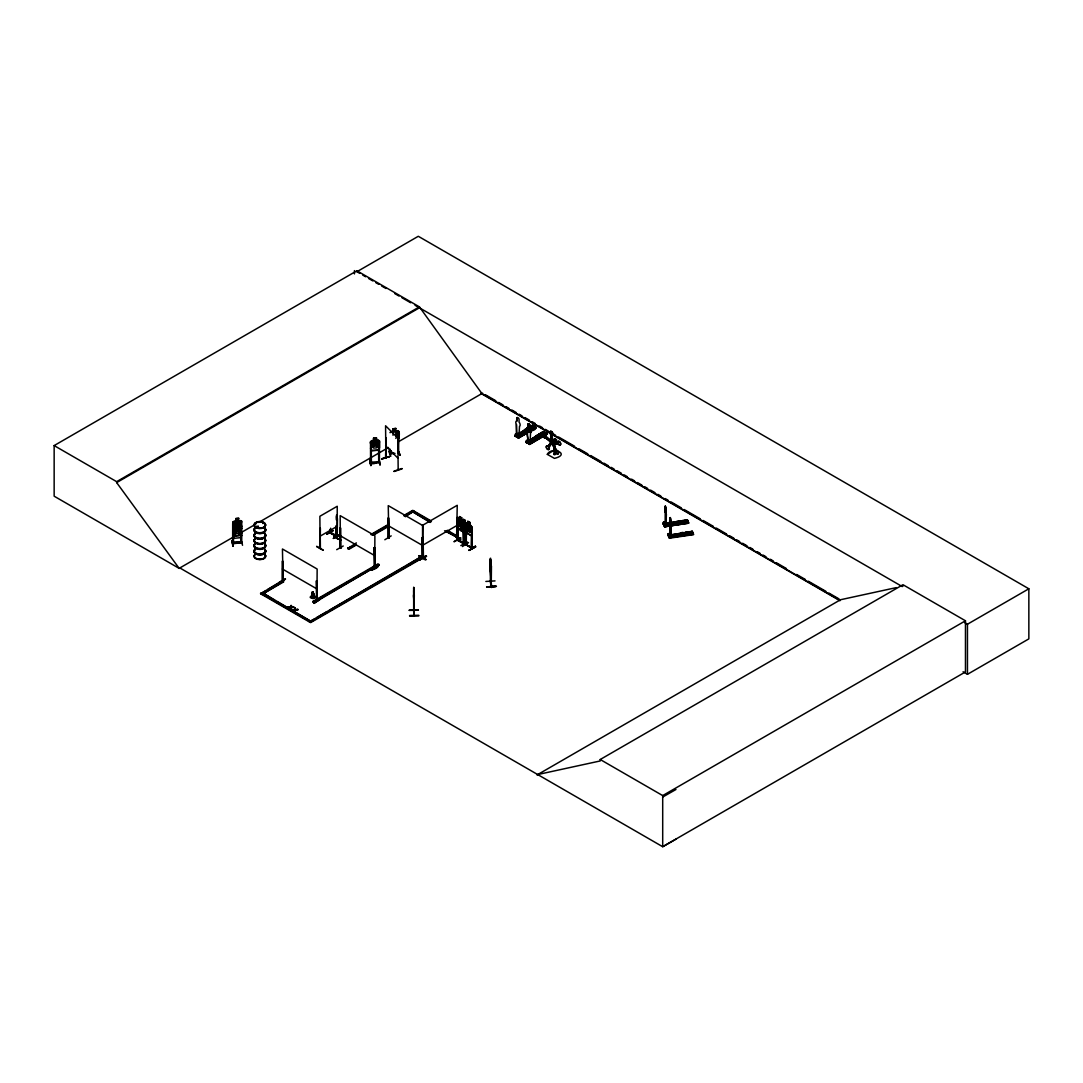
<?xml version="1.0" encoding="UTF-8"?>
<svg xmlns="http://www.w3.org/2000/svg" width="1083" height="1083" viewBox="0 0 1083 1083"><rect width="100%" height="100%" fill="white"/><g stroke="black" fill="none" stroke-linecap="round" stroke-linejoin="round"><path stroke-width="1.5" d="M413.733 599.292L413.841 597.924M413.72 597.22L413.977 602.689L414.004 600.767M490.68 570.051L490.937 568.778M665.991 508.117L665.815 524.795L664.299 522.602M666.383 514.195L666.004 524.768L665.3 522.561M670.973 526.704L670.878 519.935L670.688 536.261L669.538 522.263L670.12 517.918M413.76 590.249L413.977 598.885L413.76 590.452M413.841 593.322L413.774 587.392L413.72 588.935M669.186 534.068L669.402 538.21L693.54 534.636L693.215 533.635L669.077 537.222L693.161 533.811M664.258 523.157L663.771 522.615L665.341 522.656M663.378 523.617L664.339 525.796L664.055 522.534L664.028 525.106L666.884 524.592L666.884 525.891L665.734 522.02L663.283 522.385L663.581 524.686L686.108 521.343M664.948 512.245L665.422 506.086L666.167 513.518M665.165 522.399L665.233 506.127M668.983 534.677C667.764 534.027 670.688 534.704 670.066 533.905M668.658 534.068L668.698 534.109M669.93 520.95L670.309 517.552L670.77 518.798M669.836 521.207L670.215 534.352M518.933 435.813L519.515 426.336A3.073 1.787 59.5 0 0 519.068 422.14L519.068 419.446A1.53 0.893 59.5 0 0 517.836 417.645A1.53 0.893 59.5 0 0 516.74 418.282L516.74 420.989L516.74 418.282M530.548 432.713L530.413 432.78A3.073 1.787 59.5 0 0 529.953 428.584L530.088 428.516A3.073 1.787 59.5 0 1 530.548 432.713L530.088 442.108M490.653 559.843L490.626 558.246C488.135 557.068 493.686 603.976 490.68 581.395M490.965 573.543L490.91 562.456L491.086 563.634M491.086 563.58L491.222 586.593L491.438 566.003M395.809 431.941L393.034 432.225M397.813 430.75C400.399 431.643 399.234 438.101 397.772 440.551M312.202 597.911C309.454 583.047 319.038 600.889 311.552 597.599L312.635 592.333M527.191 440.808L527.854 441.35L528.748 440.185M515.711 436.287L515.061 434.445L516.821 433.403L517.363 436.611L517.728 433.823L516.537 434.852M517.133 434.811L516.672 434.242M516.198 433.945L517.891 434.256M527.191 440.713C530.25 442.622 525.661 434.716 527.448 430.953A3.073 1.787 59.5 0 1 527.895 427.271L527.895 424.563A1.53 0.893 59.5 0 1 528.991 423.94A1.53 0.893 59.5 0 1 530.088 425.809L529.953 428.584M528.098 439.901L526.338 441.999L529.113 443.57L530.887 441.471L531.144 442.92C525.485 440.659 528.937 440.145 527.976 441.241M664.069 522.602L664.15 522.629M381.69 459.151L389.65 456.444L381.717 458.826M316.669 546.644L323.208 550.042M316.696 546.279L323.194 550.354M413.679 610.311L413.963 610.433M414.004 615.699L413.638 610.446M413.652 590.465L414.017 615.753L414.288 595.176M414.41 615.686L413.652 610.501M490.261 581.422L491.208 586.539M311.403 596.665L312.743 592.198L311.254 597.139M536.978 436.381L538.86 436.815M538.955 436.882L538.468 436.016L537.073 436.449M311.552 597.599L313.149 592.306M256.685 526.487L255.94 527.028A5.74 3.317 0 0 1 258.39 526.243M256.238 527.286L257.24 527.367M257.605 527.286L256.603 526.541M257.686 527.164L256.969 526.487M263.128 523.495L262.885 523.536M263.304 522.913L262.817 523.184M677.051 522.236L677.308 523.021M679.027 522.764L678.554 521.884M551.166 442.568L551.613 441.404L545.791 436.246A2.044 1.191 59.5 0 0 543.747 434.053A2.044 1.191 59.5 0 0 543.206 436.232A2.044 1.191 59.5 0 0 545.439 437.667L551.355 442.473L545.385 437.667M490.653 561.021L490.328 559.545L490.396 581.896M517.823 434.364L517.024 434.121M418.959 555.985C421.937 553.657 432.875 565.827 418.986 555.917M419.256 555.741L425.863 559.505M516.902 434.649L517.444 433.836L517.43 434.54M528.166 440.524L528.328 440.321M468.817 527.313L470.712 526.23L469.359 528.287L470.794 531.943L468.925 528.572L467.382 530.156M472.039 533.594L471.308 535.733L466.326 532.809M468.668 527.286L467.125 524.186L468.465 527.773L467.098 529.682M397.718 440.524L398.774 437.952M237.163 524.186L239.749 521.478L237.867 524.497L239.844 527.218L237.272 525.065L234.686 527.719L236.636 524.592L234.781 521.965L237.218 523.982M241.644 532.755L240.67 535.3L233.82 535.95M232.859 533.743L233.766 536.099L240.751 535.368L241.766 532.809M240.697 537.574L241.766 535.029L240.764 537.642L233.793 538.373L232.859 535.95M233.806 531.103L232.804 528.775L233.738 531.184L240.724 530.508L241.753 527.949M290.325 609.404L290.989 607.36L293.764 607.008L290.989 607.78L291.097 605.465L289.811 609.106L290.339 607.414L287.618 607.428L290.339 607.82M294.549 611.841L295.307 607.901L294.549 611.841L295.307 609.458L297.987 609.445L295.212 610.216M370.521 441.688L371.455 450.677L378.495 450.23L379.524 447.712L379.51 441.025L378.454 440.226L371.469 440.686L370.521 441.688L370.562 463.213C373.703 465.609 381.324 459.734 378.698 462.685L378.549 442.419L379.416 442.541L378.549 442.419M291.097 605.465L290.434 607.482L287.618 607.847M294.034 611.543L295.307 607.901M291.611 605.763L291.083 607.428L293.764 607.428M386.062 438.046L385.548 457.947M397.786 452.816L398.666 452.87L398.598 432.659L397.786 432.78L398.178 470.157L397.61 469.494M393.522 452.897L390.029 453.411C390.814 455.577 388.526 451.381 393.603 453.087M326.849 534.244L333.361 530.48L326.809 534.244M285.425 579.229L278.683 582.871M336.705 549.677L343.23 545.994M391.207 535.868L384.831 539.754M460.627 537.709L454.21 541.473M468.546 542.678L462.4 546.536M388.621 451.097L390.855 456.227M232.886 546.265L231.843 540.579L233.265 546.198M669.984 533.933L670.878 536.234L670.851 526.961M369.75 460.37L370.833 465.297M369.763 460.058L370.86 465.717L369.831 460.018M283.029 561.495L282.866 581.706L283.029 561.495L282.203 561.292L282.122 581.327L282.365 580.434L282.866 581.178M340.197 547.077L340.617 547.632M316.48 600.862L317.211 601.268L316.48 600.131M388.052 537.303L388.919 537.452L388.553 538.346L387.958 537.195L388.567 537.574M340.319 547.863L340.184 515.643L374.88 535.679L374.732 568.061L374.312 566.788M388.905 538.21L388.242 505.626L422.952 525.661L422.587 558.002L422.546 525.323L457.243 505.287L456.593 537.885L457.554 537.628M458.285 539.618L457.31 539.361L458.271 539.551M463.808 530.399L463.876 543.801L457.31 540.092L458.299 540.322L458.217 525.282M463.213 542.718L458.055 539.957L463.578 542.556M466.218 531.861L466.083 545.223C468.127 544.505 464.201 543.436 466.286 544.532M471.606 547.511L472.107 548.58L472.039 527.028M471.389 548.228L472.35 548.418L471.674 528.03L471.443 548.282L471.674 528.03M330.058 529.546L330.058 532.958L330.423 532.024M330.721 532.741L329.99 532.105L330.721 532.525M330.938 532.606L336.732 535.733L336.055 535.313M336.204 536.085L336.664 526.406M422.126 556.96L423.142 556.418L423.412 557.366L423.128 537.154L422.952 557.853M232.601 542.8C253.314 542.624 231.532 539.957 232.764 543.747M232.601 543.517L241.644 542.61M555.796 450.609L551.951 443.231L555.525 450.866A2.044 1.191 59.5 0 0 556.648 453.709A2.044 1.191 59.5 0 0 558.354 453.032A2.044 1.191 59.5 0 0 556.635 450.42M374.975 443.583L377.52 441.16L375.625 444.125L377.601 446.913L375.016 444.68L372.417 447.252L374.38 444.179L372.498 441.485L375.111 443.502M395.769 438.425L397.231 436.246L397.231 431.643L395.769 431.02L397.759 430.668L390.936 431.63L390.002 432.645L393.034 431.318L391.559 432.428M320.067 548.296L320.433 547.903M337.449 518.567L337.179 538.806L337.233 506.262L319.878 516.28L320.108 548.648L320.392 528.409M240.169 530.941L238.68 533.066L235.904 533.35L234.415 531.536M238.707 535.395L240.196 533.269L240.169 526.338L238.68 525.661M370.332 462.983L379.456 462.617L379.416 441.065M677.159 522.087L677.146 522.886M389.934 453.912L394.997 453.398M684.957 520.463L687.407 519.84L663.175 523.793L687.394 520.233L688.653 523.17L664.515 526.758L688.639 523.17M688.436 522.669L664.339 526.352L663.283 523.685M666.884 524.592C664.434 522.182 664.312 527.367 664.204 525.756M669.145 537.669L693.458 534.312L692.281 531.563L668.076 535.327M668.306 535.828L690.981 532.809M669.24 537.899L668.157 533.851L670.702 533.675L668.157 533.851M687.407 520.273L687.691 521.099L663.324 524.145L685.85 520.801M688.477 522.764L664.515 526.744M689.83 531.929L692.281 531.306L669.768 535.083M692.335 532.024L668.279 535.747L690.9 532.484M692.443 532.254L692.281 531.563M693.377 534.312L692.281 531.306M548.106 446.169L552.005 442.974L548.973 447.712A2.044 1.191 59.5 0 1 548.133 449.607A2.044 1.191 59.5 0 1 546.238 447.184A2.044 1.191 59.5 0 1 547.741 446.128L547.917 446.02A2.044 1.191 59.5 0 0 546.414 447.076A2.044 1.191 59.5 0 0 548.323 449.499A2.044 1.191 59.5 0 0 549.149 447.604M232.859 527.123L233.779 526.094L240.697 525.377L241.753 526.135M238.774 523.103L235.904 523.495L235.945 528.287L232.859 529.343M232.872 536.017L232.804 522.155L235.877 521.058M232.818 522.223L233.806 521.316L240.656 520.652M233.549 542.908L233.481 543.652L233.508 523.4L232.696 523.482L232.655 543.707L241.726 542.813L241.726 521.275L238.653 520.788L238.747 518.229L235.783 518.527L235.891 521.113L234.402 522.087L234.402 526.69L235.891 528.518L238.666 528.247L240.155 526.121L240.155 521.519L238.666 520.842M241.577 522.615L240.764 522.696L240.724 542.921L241.726 542.096M545.561 437.559L545.263 437.776A2.044 1.191 59.5 0 1 543.03 436.341A2.044 1.191 59.5 0 1 543.571 434.161A2.044 1.191 59.5 0 1 545.615 436.354L551.613 441.404M370.562 463.186L370.508 462.184L371.374 463.104L371.252 442.893L370.427 442.933L371.252 442.893M379.51 461.845L378.698 461.954M677.159 522.304L678.554 522.087M678.919 522.696L677.308 522.805M682.195 533.432L682.642 534.636L683.901 533.716M458.123 518.107L457.364 518.635L458.15 518.202C461.02 521.559 458.854 512.489 459.585 519.109L458.515 519.312L458.515 523.915L459.585 526.5L461.588 527.638M467.748 523.752L465.663 523.373M235.81 525.878L234.415 526.934L234.456 533.865L235.945 535.679M234.456 529.262L235.945 528.287M525.241 429.924L514.791 435.908L518.595 438.046L527.313 432.902M530.21 431.196C541.446 429.234 532.89 422.465 529.601 427.352M515.075 435.921L515.928 436.571L527.814 429.856M533.378 426.269L532.47 425.47L529.316 427.338M532.47 425.47L535.164 427.122M535.774 427.311L518.134 437.816L518.337 436.3L520.111 435.258L518.094 436.151L518.094 437.194L515.305 435.623L517.078 433.538M547.037 434.134L543.504 431.576L530.453 439.712M543.68 432.252L544.397 432.631L530.602 439.969M546.157 433.322L546.793 433.823L546.157 433.322L528.761 443.773M546.78 433.43L528.91 444.016L531.144 441.62M528.721 443.61L529.614 444.423L547.064 434.121L529.546 444.382M546.536 433.836L543.504 431.833L530.169 439.698M334.146 536.559L340.82 540.282L334.281 536.491M320.392 548.445L320.162 528.274M516.875 420.908A3.073 1.787 59.5 0 0 516.415 424.59L516.767 434.716L516.821 433.403M526.094 442.284L526.081 440.808L527.854 439.766L527.854 441.065L527.313 431.034A3.073 1.787 59.5 0 1 527.759 427.352L527.895 424.563M530.088 425.809L529.953 425.89A1.53 0.893 59.5 0 0 528.856 424.008A1.53 0.893 59.5 0 0 527.759 424.644M524.402 429.965C534.109 434.215 519.718 430.479 526.176 428.922L528.369 430.154M535.76 427.068C534.555 429.978 527.881 426.201 532.47 425.213M514.791 435.908L526.663 428.895M515.291 436.205L525.472 430.195M528.355 428.489L531.279 426.77M515.427 436.273L533.107 425.836M527.814 430.073L525.945 430.019L527.448 430.953M517.444 437.397L527.868 431.237M530.521 429.68L535.137 426.959M528.842 428.868L531.036 430.113L532.809 428.814L529.519 426.946L532.809 428.814M518.107 437.789L536.017 427.771M535.95 427.731L518.581 438.046M535.435 436.327C545.128 440.591 530.738 436.855 537.209 435.285L540.498 437.397L537.209 435.285M538.779 434.364C548.472 438.615 534.081 434.879 540.552 433.322L542.745 434.554M541.73 432.618C551.423 436.882 537.033 433.146 543.504 431.576M526.528 442.703L544.14 432.198M544.167 432.361L526.311 442.568M525.891 442.338L526.961 442.92L544.356 432.645M529.194 444.179L546.78 433.687M552.1 434.96L552.33 441.999L551.247 441.471L550.814 434.256A2.044 1.191 59.5 0 1 550.272 431.467A2.044 1.191 59.5 0 1 552.506 432.55A2.044 1.191 59.5 0 1 552.276 434.96L552.425 442.378M552.371 440.321L554.821 440.564L554.821 442.338L553.833 442.92L552.371 442.094L552.371 440.321L555.444 441.972L556.784 441.187L558.3 442.554L556.053 441.295M553.833 442.92L553.982 439.373L554.97 438.791L556.432 439.617L556.432 441.39M555.322 440.361L553.819 439.508L550.597 441.918M551.247 441.471L552.52 441.891M552.289 442.026L557.84 442.067A2.044 1.191 59.5 0 1 559.735 441.783A2.044 1.191 59.5 0 1 560.588 444.626A2.044 1.191 59.5 0 1 558.395 443.922L552.547 443.231L552.005 442.406M553.833 441.147L554.821 440.564M555.444 441.972L555.444 440.199L556.432 439.617M552.614 443.001L556.459 450.379L552.614 443.001L551.775 443.326M552.844 443.191L555.078 444.45L558.3 442.04M555.078 444.45L557.217 443.191M552.547 443.231L558.259 443.692M554.279 450.135L547.308 454.359L554.442 458.38C571.513 454.17 551.437 445.885 547.308 454.359M340.779 547.443L340.847 548.228L339.9 548.025L340.184 527.827L340.617 548.364L339.994 547.321M340.549 548.323L340.779 528.152M388.025 538.048L388.242 517.796L388.689 538.346L388.052 538.034M388.621 538.305L388.838 518.134M279.021 582.695L285.127 579.121M278.656 582.911L285.492 578.918M316.805 601.349L316.317 580.989L317.143 581.192L316.926 601.417L317.143 569.022L282.433 548.986L283.11 581.544L283.096 580.84M374.068 547.646L374.88 547.863L374.677 568.074L374.068 547.646L374.664 547.984M422.14 537.628L422.952 537.831L422.14 537.628L422.627 557.989M456.593 537.885L457.243 517.471L457.392 540.187L464.038 543.625M456.999 537.953L457.473 517.593M374.001 567.126L374.894 567.14M317.143 601.214L316.358 601.092M317.211 600.537L316.236 600.293L317.143 600.483M313.908 603.15L320.365 599.061L314.219 603.393M374.001 567.654L374.948 567.208M320.338 599.034L313.88 602.825M378.075 565.692C378.657 569.401 362.643 572.785 378.116 565.746M378.414 566.247L371.699 569.888M371.604 569.888L378.129 566.071M457.622 519.935L458.217 520.273M461.656 517.742L459.517 516.523M461.737 520.165L462.658 521.681M466.353 522.872L472.107 527.028M458.095 528.03C455.943 520.747 458.854 533.12 463.145 530.914M467.815 531.279L469.819 532.416L470.902 531.063L469.968 522.48L469.968 524.944L471.349 525.729M454.508 535.449L460.762 539.293M422.871 556.919L423.128 556.472M457.026 537.249L444.558 530.792M472.269 528.369L471.443 528.166M419.717 559.478L426.161 555.674L419.676 559.87L426.499 556.283L426.147 555.674M419.676 559.87L426.472 556.229M454.143 541.798L460.627 537.98M458.217 540.282L457.608 539.199M460.816 545.588L467.558 541.987M466.286 544.735L472.026 547.849M475.464 546.211L468.993 550.394L475.816 546.82L469.047 550.367L475.491 546.238L468.993 550.394M179.94 567.993L179.237 568.413L54.15 496.19L54.15 445.587L356.903 270.791L419.405 306.868L481.908 393.562L839.758 600.172M356.903 270.791L356.903 271.725L418.295 236.284L1028.85 588.786L1028.85 638.875L967.457 674.316L963.071 671.771M54.15 445.587L116.653 481.664L419.405 306.868M675.954 839.163L662.701 846.716L179.859 567.952L179.142 568.358L116.653 482.598L419.405 307.802M179.142 568.358L233.847 536.775M241.143 532.565L255.737 524.145M258.647 522.453L388.513 447.482M398.734 441.58L482.612 393.156M336.502 515.061L336.434 520.07M336.434 516.523L336.664 519.732M319.878 536.315L337.233 526.297M336.001 535.53L330.423 532.755M336.109 536.085L336.068 526.067M340.197 534.799L333.361 538.413L339.927 534.623M333.361 538.413L339.954 534.65M516.415 424.59L516.469 434.784L520.111 436.557L520.111 435.258M422.356 537.506L422.384 558.083L310.604 622.617L260.583 593.741L282.27 580.583L283.543 581.95L261.856 594.472L283.543 581.314M260.583 593.741L264.929 591.237M267.812 589.558L277.938 583.723M356.172 545.087L348.943 549.271L347.684 548.539L356.361 542.894M370.819 534.555L388.161 524.538M404.067 515.346L412.745 510.337L431.359 521.085M347.684 548.539L350.567 546.861M372.254 534.339L388.161 525.16M404.067 515.982L406.964 514.303M409.861 512.638L412.745 510.973L431.359 521.722M347.684 547.903L348.943 548.634L356.172 544.465M372.078 535.286L387.985 526.094M405.34 516.077L414.017 511.068L405.34 516.713M373.527 535.07L389.433 525.891M312.784 595.393C303.741 599.156 322.017 598.98 313.001 595.393M315.776 597.193L313.001 598.723M312.906 601.458L377.967 563.891L379.24 564.622L314.165 602.811L312.906 601.458L314.165 602.189L379.24 564.622M312.906 602.08L350.499 580.38M353.396 578.701L363.509 572.866M366.406 571.188L377.967 564.514L379.24 565.245M422.546 545.358L457.243 525.323M465.297 522.845L466.353 524.28L466.353 528.883L465.297 530.237L463.294 529.086L462.224 526.5L462.224 521.898L463.294 521.695M461.02 527.868L461.168 521.289L463.226 521.735L463.226 519.109L465.365 520.341L465.216 522.886L466.638 523.712C459.896 518.256 460.83 521.018 461.087 527.895M461.683 530.697L466.759 533.553L467.49 531.523L466.692 533.594L461.683 530.697L461.087 527.827L461.805 530.616M260.583 593.105L310.604 621.994L422.384 557.461L421.111 556.73L309.332 621.886L313.691 619.368M446.006 531.008L456.133 536.843L457.392 536.112L447.265 530.277M316.602 617.689L326.755 611.827M329.665 610.149L403.688 567.411M406.599 565.732L421.111 556.73M537.006 774.968L840.476 599.752L896.386 587.595M537.709 774.548L600.212 760.956L600.212 759.508L902.965 584.712L965.467 620.789L965.467 671.92L662.701 846.716L662.701 795.585L965.467 620.789M902.965 586.16L902.261 586.58L415.046 305.284M964.56 622.549L967.457 624.228L1028.85 588.786M662.701 797.047L675.954 789.493M257.104 527.055L256.346 526.622L256.549 527.313M677.322 522.182L678.31 522.033M551.342 443.245L552.005 442.974L551.085 442.27L547.93 446.264L551.085 442.27L552.005 442.974M551.951 443.231L552.79 442.893M457.148 537.52L456.66 537.845M381.69 458.84L389.663 456.566M397.84 438.033L385.575 425.768L385.886 457.879M394.036 471.146L401.996 468.519M402.023 468.871L394.05 471.511M398.585 452.18L397.975 452.274M527.218 430.939L527.922 430.005M537.682 435.962C535.002 437.816 541.107 437.18 537.953 436.138M678.296 523.17L678.77 521.979M682.656 533.283C680.07 534.772 685.715 534.609 683.183 533.296M682.412 533.553L683.806 533.784M241.685 542.867L240.846 542.19M311.958 596.286L312.743 596.124M466.746 524.091L467.815 523.874L467.883 521.37L469.819 522.561M370.508 462.211L378.454 461.724M472.229 548.35L465.839 544.695L471.443 547.497M471.606 547.294L471.998 547.808M330.22 532.714L336.745 536.437M665.828 523.265L665.828 522.223L663.283 522.385M676.239 521.762L678.689 521.14L679.84 523.712M680.869 521.072L683.319 520.449L684.456 523.021M668.563 535.787L668.78 533.553L669.118 536.532M681.112 532.958C684.686 539.429 678.134 531.117 683.563 532.606L684.713 535.178M685.742 532.538L688.192 531.915L689.343 534.488M669.213 536.22L671.758 536.058L668.915 536.572L669.077 534.582M668.996 537.317L691.617 534.054M670.756 537.439L693.418 533.878M397.854 452.017L398.693 451.949M397.854 452.748L398.693 452.68M397.975 453.032L398.774 431.332M398.165 451.489L400.331 455.28L397.637 450M392.926 431.332L392.912 428.814L395.836 428.408L395.769 436.449M392.926 428.868L395.864 428.462M291.083 607.021L293.764 607.008M294.562 610.27L291.841 609.864L297.987 609.864M287.618 607.428L290.434 607.062M291.841 609.864L294.657 609.499M291.841 610.284L294.657 609.919M295.212 609.797L297.987 609.445M238.788 523.17L235.823 523.468M235.837 525.756L238.815 525.445M233.847 526.23L235.918 526.013M238.693 525.729L240.67 525.512M235.904 526.771L238.68 526.487M238.788 527.854L241.78 528.463L240.67 527.732L233.793 528.369M238.707 528.815L235.945 529.113L235.945 533.716L238.707 533.418L238.666 521.668L235.891 521.938L235.904 531.374L238.68 531.09M235.891 518.649L238.666 518.378M235.891 526.541L238.666 526.27M233.793 531.036L240.643 530.372M242.551 545.277L241.008 540.038M371.51 450.542L378.427 450.149M379.998 465.121L378.982 459.422L380.052 464.715M495.026 580.894L485.861 581.449M491.479 585.334L491.1 586.485M486.849 587.135C515.616 584.63 467.572 588.123 496 586.62M486.795 586.851L495.973 586.336M465.852 544.749L465.852 533.066M466.177 545.223L466.448 531.726M422.411 556.797L423.033 557.149L422.167 557.731M490.328 569.468C492.508 588.028 489.381 555.444 490.301 569.468M335.879 535.543L336.502 536.599L336.434 526.541M413.909 594.215L413.692 588.245M413.544 595.609L413.692 598.601M414.017 600.835L413.787 592.455M409.198 610.135L418.376 610.013M409.198 610.419L418.404 610.189M409.577 615.482L418.769 615.293M551.91 435.068L552.086 435.068A2.044 1.191 59.5 0 0 552.316 432.645A2.044 1.191 59.5 0 0 550.083 431.576A2.044 1.191 59.5 0 0 550.638 434.364L550.827 434.54M554.902 454.603L553.995 454.088L554.902 454.603L554.889 443.489M552.14 441.837L557.664 442.175A2.044 1.191 59.5 0 1 559.559 441.891A2.044 1.191 59.5 0 1 560.398 444.734A2.044 1.191 59.5 0 1 558.219 444.03L558.083 443.786M556.459 450.379L556.824 450.311A2.044 1.191 59.5 0 1 558.544 452.924A2.044 1.191 59.5 0 1 556.824 453.615A2.044 1.191 59.5 0 1 555.701 450.758M399.911 455.266L397.745 450.122M463.443 531.604L463.795 543.801M282.568 581.192L283.543 581.95M330.329 532.755L330.288 529.411M389.921 454.129L389.853 448.944M527.651 429.951L525.959 430.533M238.707 528.003L240.196 528.666M313.583 596.205L314.517 596.977M530.697 426.255L533.987 428.11M553.982 439.373L555.444 440.199M542.745 434.811L540.552 433.322M553.359 441.512L554.821 442.338M528.842 428.611L531.036 429.856M551.721 442.04L555.078 443.935M527.218 440.307L530.887 442.514L530.887 441.471M517.363 436.611L516.198 436.124L516.347 433.85M469.968 522.48L467.748 521.289L467.815 523.874M458.082 518.243L463.023 521.058L461.656 520.206L461.737 517.701M466.38 532.755L471.322 535.571M458.028 528.084L463.077 530.954M454.156 535.246L460.708 538.982M465.555 544.113L472.039 548.539M340.658 539.984L334.119 536.64M356.903 271.725L359.813 273.403M362.724 275.082L365.634 276.761M368.531 278.439L372.89 280.957M375.801 282.636L378.712 284.315M381.622 285.993L385.981 288.511M394.699 293.547L399.058 296.065M401.969 297.744L410.687 302.766M485.536 394.835L495.757 400.737M498.681 402.429L503.067 404.961M505.978 406.639L508.902 408.332M511.826 410.01L516.212 412.542M519.136 414.234L522.047 415.926M524.971 417.605L529.357 420.136M532.281 421.829L535.192 423.507M539.578 426.039L542.502 427.731M545.426 429.409L548.336 431.102M552.723 433.633L555.647 435.312M558.571 437.004L574.64 446.277M579.012 448.809L587.785 453.872M590.695 455.55L600.93 461.453M603.84 463.145L608.226 465.676M611.15 467.355L614.075 469.047M616.999 470.739L621.371 473.257M624.295 474.95L627.219 476.642M631.592 479.16L634.516 480.852M637.44 482.544L641.826 485.076M644.751 486.754L647.661 488.447M650.585 490.125L654.971 492.657M657.895 494.349L660.806 496.028M665.192 498.559L668.116 500.251M671.04 501.93L681.261 507.832M684.185 509.524L700.254 518.798M703.165 520.49L713.399 526.392M716.31 528.071L726.544 533.987M729.455 535.665L733.841 538.197M736.765 539.889L739.689 541.568M742.613 543.26L746.986 545.791M749.91 547.47L752.834 549.162M757.207 551.694L760.131 553.372M763.055 555.065L765.979 556.743M770.365 559.275L773.276 560.967M776.2 562.646L786.42 568.561M796.655 574.464L805.414 579.513M808.338 581.205L825.869 591.318M828.779 593.01L839.014 598.913M480.947 393.427L839.975 600.713M447.265 530.9L457.392 536.748M430.1 521.816L412.745 511.799L430.1 522.453M388.242 525.661L422.952 545.697M340.184 535.679L374.88 555.714M336.434 536.559L330.058 532.904M282.433 569.022L317.143 589.057M600.212 759.508L662.701 795.585M313.001 595.46L315.776 597.058M274.622 600.388L263.115 593.105L310.604 621.155L277.505 602.04M397.705 430.696L398.706 431.44M240.656 525.458L241.671 526.23M240.697 520.571L241.726 521.275M464.038 543.612L464.038 531.943M378.414 440.307L379.51 441.025M516.523 434.581L519.854 436.151L519.854 435.109M465.622 544.911L465.622 531.523M463.253 543.49L463.213 531.739M462.482 521.465L461.737 521.126L460.654 522.683L458.894 519.407L460.234 522.994C457.256 524.416 459.923 527.245 460.695 523.793L461.872 526.852M385.575 445.803L397.84 458.068M529.628 444.409L526.081 442.108L528.382 440.781L528.382 442.974L527.38 440.212L527.218 442.5M330.938 532.322L330.938 533.134M665.328 506.208L665.761 507.751M670.215 517.674L670.688 519.962M687.407 519.84L688.544 522.412M684.957 520.206L686.094 522.778M689.83 531.672L690.981 534.244M680.869 520.815L682.006 523.387M685.742 532.281L686.893 534.853M676.239 521.492L677.389 524.064M670.702 534.731L671.758 537.358L671.663 535.855M668.563 533.594L669.118 534.352M669.213 537.263L668.252 534.041M461.114 523.522L462.048 525.824M370.521 448.294L371.523 450.596M552.316 441.729L552.723 443.123M668.428 536.112L668.143 535.151M313.109 592.239L314.232 596.516M314.368 597.464L313.122 592.387L313.826 597.83M376.518 440.361L376.518 437.884L373.513 438.087L373.513 440.551M490.328 559.545L490.992 563.634M490.531 561.684L490.802 563.309M490.22 562.199L491.086 567.397M490.531 566.287L490.802 567.912M490.667 569.929L490.396 565.421M413.679 595.433L413.787 597.058M413.679 610.514L413.977 614.643M551.003 434.432L551.423 441.363M418.796 615.916L409.591 616.132M413.611 594.553L413.679 597.396M312.919 592.469L313.028 598.006M554.902 442.5L553.995 442.5M967.457 624.228L967.457 674.316M670.607 533.486L670.607 534.785M666.79 524.389L666.79 525.431M663.893 522.101L663.893 524.28M663.676 522.128L663.676 524.321M554.97 438.791L554.97 440.564M553.995 443.489L553.995 454.603M490.897 562.483L490.91 559.992L490.707 581.882M463.7 543.016L463.673 543.761M457.987 520.409L458.055 540.485M457.5 518.662L457.5 525.228M457.622 526.622L457.622 539.97M413.665 587.392L413.679 611.042M393.007 428.882L393.034 435.298M390.733 450.677L390.787 454.048L390.652 450.501M385.846 437.843L385.819 458.204M376.41 437.979L376.424 440.497L377.926 441.228L377.926 445.83L376.424 447.902L373.621 448.078L372.119 446.196L372.119 441.607L373.621 440.686L373.608 438.155M374.298 547.524L374.393 567.573M354.452 270.601L354.452 273.918M335.852 526.203L335.852 536.302M330.87 529.749L330.721 533.256L330.653 528.206M316.547 580.867L316.642 600.916M116.653 481.664L116.653 482.598M264.915 533.892A5.821 3.357 0 0 1 259.866 538.941A5.821 3.357 0 0 1 254.83 533.892M264.834 534.244A5.74 3.317 0 0 1 259.866 539.212A5.74 3.317 0 0 1 254.898 534.244M264.834 538.562A5.726 3.303 0 0 1 259.866 543.517A5.726 3.303 0 0 1 254.911 538.562M264.848 538.874A5.753 3.317 0 0 1 259.866 543.842A5.74 3.317 0 0 1 254.898 538.901M254.884 538.874A5.753 3.317 0 0 0 259.866 543.842A5.74 3.317 0 0 0 264.834 538.901M264.915 528.369A5.821 3.357 0 0 1 259.866 533.405A5.821 3.357 0 0 1 254.83 528.369M255.75 527.665A5.821 3.357 0 0 1 258.363 526.798M264.834 533.323A5.726 3.303 0 0 1 259.866 538.278A5.726 3.303 0 0 1 254.911 533.323M264.834 528.721A5.726 3.303 0 0 1 259.866 533.675A5.726 3.303 0 0 1 254.911 528.721M255.818 528.03A5.726 3.303 0 0 1 258.39 527.177M264.915 533.608A5.821 3.357 0 0 1 259.866 538.657A5.821 3.357 0 0 1 254.83 533.608M264.915 528.084A5.821 3.357 0 0 1 259.866 533.12A5.821 3.357 0 0 1 254.83 528.084M255.75 527.38A5.821 3.357 0 0 1 258.363 526.514M264.834 527.787A5.74 3.317 0 0 1 259.866 532.755A5.74 3.317 0 0 1 254.898 527.787M264.915 549.65A5.821 3.357 0 0 1 259.866 554.699A5.821 3.357 0 0 1 254.83 549.65M264.834 550.002A5.74 3.317 0 0 1 259.866 554.97A5.74 3.317 0 0 1 254.898 550.002M264.807 539.388A5.699 3.29 0 0 1 259.866 544.329A5.699 3.29 0 0 1 254.925 539.388M264.834 554.645A5.74 3.317 0 0 1 259.866 559.613A5.74 3.317 0 0 1 254.898 554.645M264.915 544.126A5.821 3.357 0 0 1 259.866 549.162A5.821 3.357 0 0 1 254.83 544.126M264.834 549.081A5.726 3.303 0 0 1 259.866 554.036A5.726 3.303 0 0 1 254.911 549.081M264.834 544.478A5.726 3.303 0 0 1 259.866 549.433A5.726 3.303 0 0 1 254.911 544.478M264.915 549.365A5.821 3.357 0 0 1 259.866 554.415A5.821 3.357 0 0 1 254.83 549.365M264.915 543.842A5.821 3.357 0 0 1 259.866 548.878A5.821 3.357 0 0 1 254.83 543.842M264.834 543.544A5.74 3.317 0 0 1 259.866 548.512A5.74 3.317 0 0 1 254.898 543.544M550.963 441.174A1.787 1.042 59.5 0 1 552.56 441.079A1.787 1.042 59.5 0 1 553.413 443.38A1.787 1.042 59.5 0 1 551.829 443.475M555.728 439.712L556.215 440.239L555.755 439.657M466.069 529.885L464.201 526.5C463.362 529.912 460.965 527.177 463.754 525.702L462.414 522.114L464.174 525.377C464.959 522.128 467.49 524.903 464.634 526.23L466.069 529.885M239.912 532.091L238.964 532.267L237.326 530.061L234.754 532.728L236.69 529.587L234.835 526.961L237.272 528.964L239.803 526.446L237.922 529.479L239.912 532.091M466.746 523.603L467.423 531.563L466.746 523.603M395.281 429.044L393.522 429.288L393.522 430.1L395.281 429.856L395.281 429.044M238.179 523.658L236.405 523.847L236.405 524.673L238.179 524.483L238.179 523.658M238.219 526L236.432 526.176L236.432 527.001L238.219 526.812L238.219 526M238.179 518.838L236.392 519.014L236.392 519.84L238.179 519.664L238.179 518.838M375.923 438.48L374.122 438.601L374.122 439.414L375.923 439.305L375.923 438.48M376.424 441.322L373.621 441.498L373.621 446.101L376.424 445.925L376.424 441.322M461.236 517.985L459.937 517.254L461.236 518.811L461.236 517.985M469.467 522.764L468.167 522.033L469.467 523.59L469.467 522.764M461.588 521.072L459.585 519.921L459.585 524.524L461.588 525.675L461.588 521.072M469.819 525.837L467.815 524.7L467.815 529.303L469.819 530.44L469.819 525.837M464.932 520.585L463.659 519.84L464.932 521.41L464.932 520.585M465.297 523.671L463.294 522.52L463.294 527.123L465.297 528.274L465.297 523.671M257.009 527.665A5.726 3.303 0 0 0 265.592 524.795A5.726 3.303 0 0 0 257.009 521.938A5.726 3.303 0 0 0 257.009 527.665M257.023 528.125A5.699 3.29 0 0 0 265.579 525.282A5.699 3.29 0 0 0 257.023 522.426A5.699 3.29 0 0 0 257.023 528.125M256.996 527.868A5.753 3.317 0 0 0 265.619 524.998A5.753 3.317 0 0 0 256.996 522.114A5.753 3.317 0 0 0 256.996 527.868M259.866 559.275A5.726 3.303 0 0 0 264.834 554.32A5.753 3.317 0 0 1 259.866 559.41A5.753 3.317 0 0 1 254.884 554.428A5.726 3.303 0 0 0 259.866 559.275M550.502 442.175A1.787 1.042 59.5 0 0 552.628 444.098A1.787 1.042 59.5 0 0 552.113 441.35A1.787 1.042 59.5 0 0 550.502 442.175"/></g></svg>
